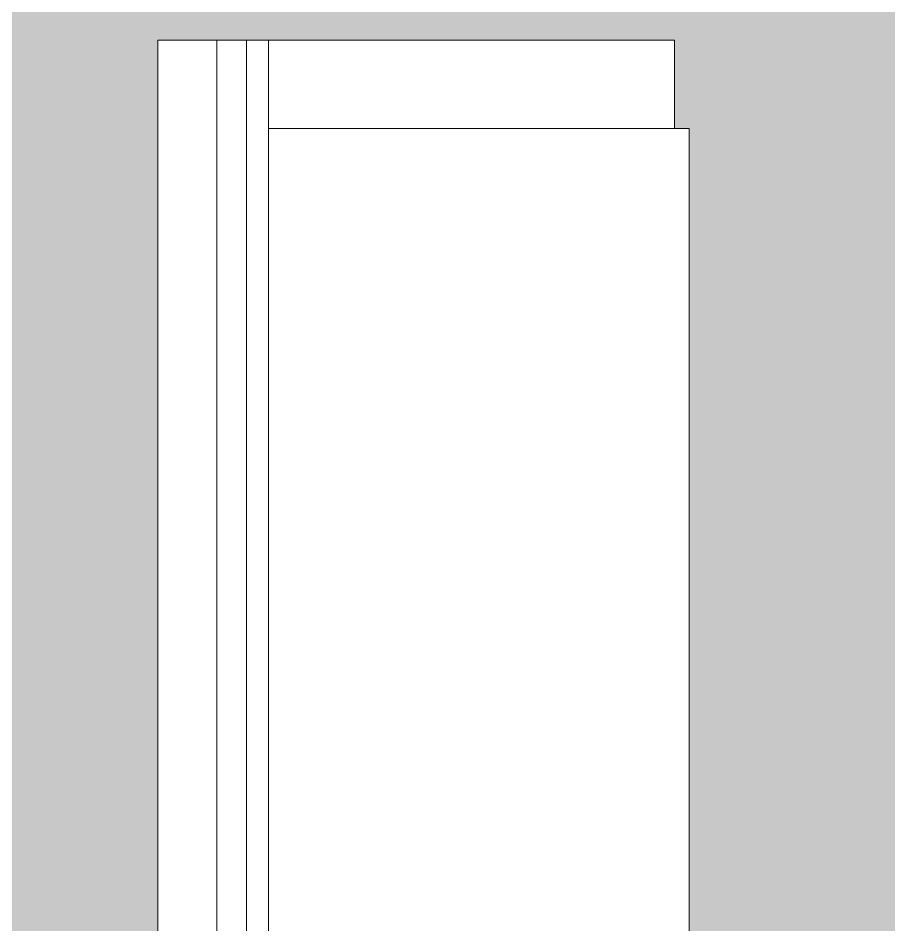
# Model space of a CAD drawing. Header units: inches. Extents: x -4501 to -113, y 9396 to 12816.
# Drawn here: x -3263.5 to -3204.5, y 10061.1 to 10122.6 of the extents above; entities that cross this region are included whole.
import ezdxf

# ---------------------------------------------------------------- set-up
doc = ezdxf.new("R2010")
doc.units = ezdxf.units.IN
doc.header["$MEASUREMENT"] = 0
for name, color, linetype, lineweight in [('0-1', 7, 'Continuous', 5), ('0-3', 7, 'Continuous', 9), ('A-AREA-PATT-5', 254, 'Continuous', 9), ('I-FURN', 30, 'Continuous', 9), ('I-FURN-2', 7, 'Continuous', 9)]:
    doc.layers.add(name, color=color, linetype=linetype, lineweight=lineweight)

# ---------------------------------------------------------------- blocks, each defined once
blk = doc.blocks.new('Couch-Both_Arms-Generic - 1-1372852-FLOOR PLAN - 1ST FLOOR')
at = {"layer": 'I-FURN'}
for p, q in [((-36, 18.5), (36, 18.5)), ((-36, 17.5), (-36, 18.5)), ((36, 18.5), (36, 17.5)), ((-42, 17.5), (-36, 17.5)), ((-42, -10), (-42, 17.5)), ((-36, 17.5), (-36, -10)), ((36, 17.5), (42, 17.5)), ((36, -10), (36, 17.5)), ((42, 17.5), (42, -10)), ((-42, -10), (42, -10)), ((-42, -13.5), (-42, -10)), ((42, -10), (42, -13.5)), ((-42, -11.5), (42, -11.5)), ((-42, -13.5), (42, -13.5)), ((42, -13.5), (-42, -13.5))]:
    blk.add_line(p, q, dxfattribs=at)
at = {"layer": 'I-FURN-2'}
for p, q in [((-42, -17.5), (-42, -13.5)), ((42, -13.5), (42, -17.5)), ((42, -17.5), (-42, -17.5))]:
    blk.add_line(p, q, dxfattribs=at)
blk = doc.blocks.new('1750 Ox - Unit Layouts_rvt-1-FLOOR PLAN - 1ST FLOOR')
at = {"layer": '0-3', "rotation": 269.9999999999981}
blk.add_blockref('Couch-Both_Arms-Generic - 1-1372852-FLOOR PLAN - 1ST FLOOR', (-3236.524, 10079.124), dxfattribs=at)

msp = doc.modelspace()

# ---------------------------------------------------------------- hatches: boundary and pattern name
at = {"layer": 'A-AREA-PATT-5'}
h = msp.add_hatch(color=256, dxfattribs=at)
h.paths.add_polyline_path([(-3298.8737, 10260.0019), (-3297.1237, 10260.0019), (-3297.1237, 10224.0019), (-3298.8737, 10224.0019), (-3298.8737, 10259.6372)], flags=0)
h.paths.add_polyline_path([(-3422.1237, 10018.7144), (-3306.8737, 10018.7144), (-3306.8737, 10086.5863), (-3302.1237, 10086.5863), (-3302.1237, 10049.8156), (-3301.2504, 10049.8156), (-3301.2504, 10045.0656), (-3302.1237, 10045.0656), (-3302.1237, 10018.7144), (-3300.8737, 10018.7144), (-3300.8737, 10044.0656), (-3291.1884, 10044.0656), (-3291.1237, 10044.5656), (-3291.059, 10044.5656), (-3291.059, 10044.0656), (-3274.5139, 10044.0656), (-3274.4362, 10044.5656), (-3273.9836, 10044.5656), (-3273.9836, 10044.0656), (-3272.8737, 10044.0656), (-3272.8737, 10018.7144), (-3270.8737, 10018.7144), (-3270.8737, 10045.0656), (-3271.2504, 10045.0656), (-3271.2504, 10049.8156), (-3266.1237, 10049.8156), (-3266.1237, 10018.7144), (-3140.1237, 10018.7144), (-3140.1237, 10154.3657), (-3224.8737, 10154.3657), (-3224.8737, 10143.7992), (-3241.3737, 10143.7992), (-3241.3737, 10154.3657), (-3251.3718, 10154.3657), (-3251.3718, 10178.3657), (-3164.1237, 10178.3657), (-3164.1237, 10196.4717), (-3164.4987, 10196.4717), (-3164.4987, 10220.4717), (-3164.1237, 10220.4717), (-3164.1237, 10235.0019), (-3210.0197, 10235.0019), (-3210.0197, 10227.0019), (-3245.7697, 10227.0019), (-3245.7697, 10257.0019), (-3210.0197, 10257.0019), (-3210.0197, 10259.0019), (-3260.8737, 10259.0019), (-3260.8737, 10260.0019), (-3262.8737, 10260.0019), (-3262.8737, 10261.9394), (-3298.8737, 10261.9394), (-3298.8737, 10260.0019), (-3300.8737, 10260.0019), (-3300.8737, 10259.0019), (-3302.1237, 10259.0019), (-3302.1237, 10223.6019), (-3307.0612, 10223.6019), (-3307.0612, 10222.8519), (-3309.5612, 10222.895), (-3309.5612, 10223.6019), (-3331.8112, 10223.6019), (-3331.8112, 10224.9769), (-3351.8112, 10224.9769), (-3351.8112, 10223.6019), (-3352.0612, 10223.6019), (-3352.0612, 10222.8519), (-3354.5612, 10222.895), (-3354.5612, 10223.6019), (-3354.7487, 10223.6019), (-3354.7487, 10221.4613), (-3359.4987, 10221.4613), (-3359.4987, 10259.0019), (-3360.1135, 10259.0019), (-3360.1135, 10229.0019), (-3420.1135, 10229.0019), (-3420.1135, 10259.0019), (-3422.1237, 10259.0019), (-3422.1237, 10020.9076)], flags=0)
h.paths.add_polyline_path([(-3420.1237, 10020.9076), (-3420.1237, 10038.9076), (-3402.1237, 10038.9076), (-3402.1237, 10020.9076), (-3419.9306, 10020.9076)], flags=0)
h.paths.add_polyline_path([(-3250.0241, 10037.1243), (-3254.0241, 10037.1243), (-3254.0241, 10121.1243), (-3219.0241, 10121.1243), (-3219.0241, 10115.1243), (-3218.0241, 10115.1243), (-3218.0241, 10043.1243), (-3219.0241, 10043.1243), (-3219.0241, 10037.1243), (-3246.5241, 10037.1243)], flags=0)
h.paths.add_polyline_path([(-3157.0241, 10039.614), (-3157.0241, 10057.614), (-3153.0241, 10057.614), (-3153.0241, 10093.614), (-3157.0241, 10093.614), (-3157.0241, 10111.614), (-3140.8991, 10111.614), (-3140.8991, 10039.614), (-3153.0241, 10039.614)], flags=0)
h.paths.add_polyline_path([(-3420.1237, 10041.8394), (-3420.1237, 10101.8394), (-3341.1237, 10101.8394), (-3341.1237, 10041.8394), (-3402.1237, 10041.8394)], flags=0)
h.paths.add_polyline_path([(-3173.0241, 10046.1243), (-3203.0241, 10046.1243), (-3203.0241, 10106.1243), (-3173.0241, 10106.1243), (-3173.0241, 10050.668)], flags=0)
h.paths.add_polyline_path([(-3420.1237, 10104.8394), (-3420.1237, 10122.8394), (-3402.1237, 10122.8394), (-3402.1237, 10104.8394)], flags=0)
h.paths.add_polyline_path([(-3302.3074, 10122.5863), (-3306.8737, 10122.5863), (-3306.8737, 10125.5863), (-3307.0612, 10125.5863), (-3307.0612, 10124.8363), (-3309.5612, 10124.8363), (-3309.5612, 10125.5863), (-3331.8112, 10125.5863), (-3331.8112, 10126.9613), (-3351.8112, 10126.9613), (-3351.8112, 10125.5863), (-3352.0612, 10125.5863), (-3352.0612, 10124.8363), (-3354.5612, 10124.8363), (-3354.5612, 10125.5863), (-3361.7487, 10125.5863), (-3361.7487, 10130.3363), (-3359.4987, 10130.3363), (-3359.4987, 10189.4613), (-3354.7487, 10189.4613), (-3354.7487, 10187.8363), (-3354.5612, 10187.8363), (-3354.5612, 10188.5863), (-3352.0612, 10188.5863), (-3352.0612, 10187.8363), (-3351.8112, 10187.8363), (-3351.8112, 10185.8363), (-3329.8112, 10185.8363), (-3329.8112, 10184.4613), (-3309.8112, 10184.4613), (-3309.8112, 10187.8363), (-3309.5612, 10187.8363), (-3309.5612, 10188.5863), (-3307.0612, 10188.5863), (-3307.0612, 10187.8363), (-3302.1237, 10187.8363), (-3302.1237, 10122.5863)], flags=0)
h.paths.add_polyline_path([(-3399.1135, 10125.5863), (-3422.1135, 10125.5863), (-3422.1135, 10197.0019), (-3398.1135, 10197.0019), (-3398.1135, 10130.3363), (-3395.7487, 10130.3363), (-3395.7487, 10125.5863)], flags=0)
h.paths.add_polyline_path([(-3329.8112, 10126.9613), (-3309.8112, 10126.9613), (-3309.8112, 10130.3363), (-3309.5612, 10130.3363), (-3309.5612, 10131.0863), (-3307.0612, 10131.0863), (-3307.0612, 10130.3363), (-3306.8737, 10130.3363), (-3306.8737, 10154.3363), (-3354.7487, 10154.3363), (-3354.7487, 10130.3363), (-3354.5612, 10130.3363), (-3354.5612, 10131.0863), (-3352.0612, 10131.0863), (-3352.0612, 10130.3363), (-3351.8112, 10130.3363), (-3351.8112, 10128.3363), (-3329.8112, 10128.3363)], flags=0)
h.paths.add_polyline_path([(-3309.8112, 10159.0863), (-3306.8737, 10159.0863), (-3306.8737, 10183.0863), (-3307.0612, 10183.0863), (-3307.0612, 10182.3363), (-3309.5612, 10182.3363), (-3309.5612, 10183.0863), (-3331.8112, 10183.0863), (-3331.8112, 10184.4613), (-3351.8112, 10184.4613), (-3351.8112, 10183.0863), (-3352.0612, 10183.0863), (-3352.0612, 10182.3363), (-3354.5612, 10182.3363), (-3354.5612, 10183.0863), (-3354.7487, 10183.0863), (-3354.7487, 10159.0863), (-3312.2502, 10159.0863)], flags=0)
h.paths.add_polyline_path([(-3414.3872, 10203.0257), (-3422.1135, 10203.0257), (-3422.1135, 10222.9781), (-3413.756, 10222.895), (-3413.4228, 10222.8511), (-3412.5241, 10222.4789), (-3411.7524, 10221.8867), (-3411.1602, 10221.115), (-3410.788, 10220.2163), (-3410.661, 10219.1756), (-3410.661, 10217.8636), (-3407.6372, 10218.2113), (-3406.6372, 10219.403), (-3405.6372, 10219.9698), (-3404.1277, 10220.3276), (-3402.6372, 10220.5019), (-3400.6449, 10220.3276), (-3398.1135, 10219.599), (-3396.6372, 10219.0617), (-3394.6372, 10218.1291), (-3392.6372, 10216.7417), (-3391.6372, 10215.7417), (-3391.1372, 10214.8756), (-3390.6372, 10213.5019), (-3390.6372, 10212.5019), (-3391.1372, 10211.1282), (-3391.6372, 10210.2621), (-3392.6372, 10209.2621), (-3394.6372, 10207.8747), (-3396.6372, 10206.9421), (-3399.1135, 10206.0865), (-3400.6449, 10205.6762), (-3402.6372, 10205.5019), (-3404.1277, 10205.6762), (-3404.6372, 10205.766), (-3405.6372, 10206.034), (-3406.6372, 10206.6008), (-3407.6372, 10207.7925), (-3410.661, 10208.1402), (-3410.661, 10206.7519), (-3410.788, 10205.7875), (-3411.1602, 10204.8888), (-3411.7524, 10204.1171), (-3412.5241, 10203.5249), (-3413.4228, 10203.1526)], flags=0)
h.paths.add_polyline_path([(-3312.2502, 10224.9769), (-3309.8112, 10224.9769), (-3309.8112, 10228.3519), (-3309.5612, 10228.3519), (-3309.5612, 10229.1019), (-3307.0612, 10229.1019), (-3307.0612, 10228.3519), (-3306.8737, 10228.3519), (-3306.8737, 10259.0019), (-3354.7487, 10259.0019), (-3354.7487, 10228.3519), (-3354.5612, 10228.3519), (-3354.5612, 10229.1019), (-3352.0612, 10229.1019), (-3352.0612, 10228.3519), (-3351.8112, 10228.3519), (-3351.8112, 10226.3519), (-3329.8112, 10226.3519), (-3329.8112, 10224.9769), (-3326.6237, 10224.9769)], flags=0)
h.paths.add_polyline_path([(-3329.8112, 10230.9644), (-3351.6237, 10230.9644), (-3351.6237, 10256.9644), (-3326.6237, 10256.9644), (-3326.6237, 10230.9644)], flags=0)

# ---------------------------------------------------------------- block references
at = {"layer": '0-1'}
msp.add_blockref('1750 Ox - Unit Layouts_rvt-1-FLOOR PLAN - 1ST FLOOR', (0, 0), dxfattribs=at)

doc.saveas('drawing.dxf')
